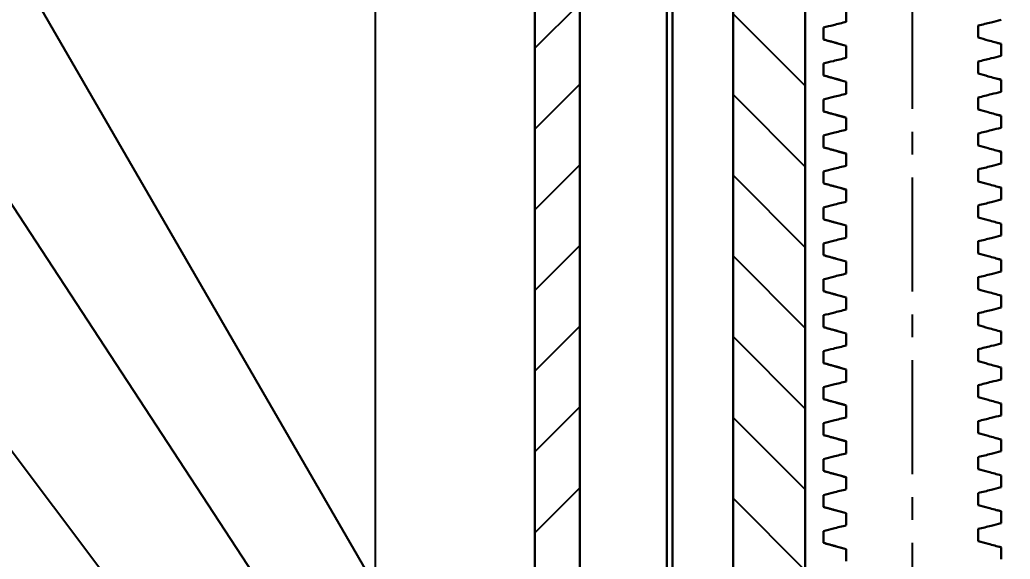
# Model space of a CAD drawing. Header units: millimetres. Extents: x 0 to 2406, y -938 to 757.
# Drawn here: x 474.7 to 529.8, y 324.3 to 354.3 of the extents above; entities that cross this region are included whole.
import ezdxf

# ---------------------------------------------------------------- set-up
doc = ezdxf.new("R2010")
doc.units = ezdxf.units.MM
doc.header["$PDSIZE"] = -1
doc.linetypes.add('CENTER', pattern=[10.16, 6.35, -1.27, 1.27, -1.27])
doc.layers.add('10', color=7, linetype='Continuous')
doc.styles.add('SLDTEXTSTYLE2', font='TXT', dxfattribs={"width": 0.7})
doc.dimstyles.new('SLDDIMSTYLE1', dxfattribs={"dimtxt": 3.5, "dimasz": 4.08, "dimexe": 0, "dimexo": 0.0625, "dimgap": 0.875, "dimtad": 2, "dimrnd": 1e-09, "dimzin": 4, "dimdsep": 46, "dimtxsty": 'SLDTEXTSTYLE2', "dimsah": 1, "dimcen": 0.09, "dimadec": 0, "dimazin": 1, "dimtfac": 1, "dimtofl": 0, "dimtmove": 0, "dimatfit": 3, "dimfxl": 1, "dimfrac": 2, "dimtolj": 1, "dimtzin": 12, "dimarcsym": 0})
doc.dimstyles.new('SLDDIMSTYLE4', dxfattribs={"dimtxt": 0.18, "dimasz": 4.08, "dimexe": 0, "dimexo": 0.0625, "dimgap": 0, "dimtad": 0, "dimtih": 1, "dimtoh": 1, "dimdec": 0, "dimrnd": 1e-09, "dimzin": 0, "dimdsep": 46, "dimtxsty": 'Standard', "dimsah": 1, "dimcen": 0.09, "dimadec": 0, "dimazin": 0, "dimtfac": 4.08, "dimtdec": 0, "dimtofl": 0, "dimtmove": 0, "dimatfit": 3, "dimfxl": 1, "dimfrac": 2, "dimtolj": 1, "dimtzin": 0, "dimarcsym": 0})

# ---------------------------------------------------------------- blocks, each defined once
blk = doc.blocks.new('_D_19')
at = {"layer": '10', "color": 0, "lineweight": -2, "transparency": 16777216}
for p, q in [((527.155, 452.338), (494.45, 452.338)), ((494.45, 252.518), (494.45, 448.258)), ((529.194, 248.438), (494.45, 248.438))]:
    blk.add_line(p, q, dxfattribs=at)
at = {"layer": '10', "color": 0, "transparency": 16777216}
for points in [[(493.77, 448.258), (495.13, 448.258), (494.45, 452.338)], [(493.77, 252.518), (495.13, 252.518), (494.45, 248.438)]]:
    blk.add_solid(points, dxfattribs=at)
at = {"layer": 'Defpoints', "color": 0, "transparency": 16777216}
for p in [(494.45, 452.338), (527.217, 452.338), (529.257, 248.438)]:
    blk.add_point(p, dxfattribs=at)
at = {"layer": '10', "color": 0, "lineweight": 25, "transparency": 16777216, "insert": (487.575, 364.827), "char_height": 3.5, "attachment_point": 2, "rotation": 90, "style": 'SLDTEXTSTYLE2'}
blk.add_mtext('\\A1;{\\Fgbenor|c134;\\H1.71429x;203.90}', dxfattribs=at)

msp = doc.modelspace()

# ---------------------------------------------------------------- hatches: boundary and pattern name
at = {"layer": '10', "linetype": 'Continuous', "lineweight": 25}
h = msp.add_hatch(dxfattribs=at)
h.set_pattern_fill('ANSI31', color=256, angle=90, style=0)
h.set_pattern_definition([(135, (92.2066, 0), (-2.245064, -2.245064), [])])
edge = h.paths.add_edge_path(flags=0)
edge.add_line((510.5149293, 257.438367), (516.3510332, 257.438367))
edge.add_line((516.3510332, 257.438367), (516.3510332, 272.938367))
edge.add_line((516.3510332, 272.938367), (518.363153, 272.938367))
edge.add_line((518.363153, 272.938367), (518.363153, 472.2881519))
edge.add_spline(control_points=[(518.363153, 472.2881519), (518.2791646, 472.3382116), (518.1951837, 472.3882838), (518.1112094, 472.438367)], knot_values=[0.013742572, 0.013742572, 0.013742572, 0.013742572, 0.0140322545, 0.0140322545, 0.0140322545, 0.0140322545], weights=[1, 1, 1, 1], degree=3, periodic=0)
edge.add_line((518.1112094, 472.438367), (518.1112094, 505.938367))
edge.add_spline(control_points=[(518.1112094, 505.938367), (517.6078459, 506.4380032), (517.1049141, 506.9380742), (516.6022034, 507.438367)], knot_values=[0.0187995827, 0.0187995827, 0.0187995827, 0.0187995827, 0.0209215817, 0.0209215817, 0.0209215817, 0.0209215817], weights=[1, 1, 1, 1], degree=3, periodic=0)
edge.add_line((516.6022034, 507.438367), (515.1463067, 507.438367))
edge.add_spline(control_points=[(515.1463067, 507.438367), (514.8787642, 507.171737), (514.6112612, 506.9050674), (514.3437889, 506.638367)], knot_values=[0.0262010486, 0.0262010486, 0.0262010486, 0.0262010486, 0.0273347172, 0.0273347172, 0.0273347172, 0.0273347172], weights=[1, 1, 1, 1], degree=3, periodic=0)
edge.add_line((514.3437889, 506.638367), (514.3437889, 275.438367))
edge.add_line((514.3437889, 275.438367), (510.5149293, 275.438367))
edge.add_line((510.5149293, 275.438367), (510.5149293, 257.438367))
h = msp.add_hatch(dxfattribs=at)
h.set_pattern_fill('ANSI31', color=256, style=0)
h.set_pattern_definition([(45, (92.2066, 0), (-2.245064, 2.245064), [])])
h.paths.add_polyline_path([(503.3149293, 248.438367), (505.8149293, 248.438367), (505.8149293, 468.438367), (504.1149293, 468.438367), (504.1149293, 466.438367), (503.3149293, 466.438367)], flags=0)

# ---------------------------------------------------------------- linework, layer by layer
at = {"color": 7, "linetype": 'Continuous', "lineweight": 30}
for p, q in [((514.3437889, 275.438367), (514.3437889, 506.638367)), ((518.363153, 272.938367), (518.363153, 472.2881519)), ((505.8149293, 248.438367), (505.8149293, 468.438367)), ((503.3149293, 248.438367), (503.3149293, 466.438367)), ((510.6649293, 275.438367), (510.6649293, 456.438367)), ((510.9649293, 275.438367), (510.9649293, 456.438367)), ((520.6425811, 354.8774424), (520.6425811, 354.2074424)), ((519.3729013, 353.2281506), (519.3729013, 353.8882312)), ((527.9872775, 353.3316349), (527.9872775, 354.0016349)), ((520.6425811, 352.8774424), (520.6425811, 352.2074424)), ((529.2569574, 352.9802904), (529.2569574, 352.3201674)), ((519.3729013, 351.2281802), (519.3729013, 351.8890155)), ((527.9872775, 351.3316349), (527.9872775, 352.0016349)), ((519.4776052, 351.2035319), (519.3729019, 351.2281799)), ((520.6425811, 350.8774424), (520.6425811, 350.2074424)), ((529.2569574, 350.9862604), (529.2569574, 350.3201735)), ((527.9872775, 349.3316349), (527.9872775, 350.0016349)), ((519.3729013, 349.2281467), (519.3729013, 349.8883436)), ((519.4842482, 349.2028398), (519.3729016, 349.2281466)), ((520.6425811, 348.8774424), (520.6425811, 348.2074424)), ((528.0730126, 349.307779), (527.9872775, 349.3324143)), ((529.2569574, 348.9803093), (529.2569574, 348.320048)), ((519.3729013, 347.2275043), (519.3729013, 347.8884413)), ((527.9872775, 347.3316349), (527.9872775, 348.0016349)), ((519.447304, 347.203995), (519.3728985, 347.2275054)), ((520.6425811, 346.8774424), (520.6425811, 346.2074424)), ((529.2569574, 346.9817996), (529.2569574, 346.3202363)), ((519.3729013, 345.2281874), (519.3729013, 345.8829533)), ((527.9872775, 345.3316349), (527.9872775, 346.0016349)), ((519.4555205, 345.2044912), (519.3729019, 345.2281871)), ((529.2569574, 344.9862597), (529.2569574, 344.3201735)), ((520.6425811, 344.8774424), (520.6425811, 344.2074424)), ((519.3729013, 343.2282455), (519.3729013, 343.8866669)), ((527.9872775, 343.3316349), (527.9872775, 344.0016349)), ((519.461244, 343.2036797), (519.3729025, 343.228245)), ((520.6425811, 342.8774424), (520.6425811, 342.2074424)), ((529.2569574, 342.9800113), (529.2569574, 342.3200759)), ((519.3729013, 341.2267795), (519.3729013, 341.8882619)), ((527.9872775, 341.3316349), (527.9872775, 342.0016349)), ((519.4410837, 341.2093985), (519.3728944, 341.2267824)), ((520.6425811, 340.8774424), (520.6425811, 340.2074424)), ((529.2569575, 340.9802495), (528.9556561, 341.0524413)), ((529.2569574, 340.9802496), (529.2569574, 340.320125)), ((527.9872775, 339.3316349), (527.9872775, 340.0016349)), ((519.3729013, 339.2282196), (519.3729013, 339.88828)), ((519.4646871, 339.204184), (519.3729022, 339.2282193)), ((529.2569574, 338.9802995), (529.2569574, 338.3201746)), ((520.6425811, 338.8774424), (520.6425811, 338.2074424)), ((519.3729013, 337.2279965), (519.3729013, 337.8883004)), ((527.9872775, 337.3316349), (527.9872775, 338.0016349)), ((520.6425811, 336.8774424), (520.6425811, 336.2074424)), ((529.2569574, 336.9797658), (529.2569574, 336.3199677)), ((519.3729013, 335.2285675), (519.3729013, 335.8873495)), ((527.9872775, 335.3316349), (527.9872775, 336.0016349)), ((519.4515485, 335.2039172), (519.3729035, 335.2285666)), ((520.6425811, 334.8774424), (520.6425811, 334.2074424)), ((529.2569574, 334.9803875), (529.2569574, 334.320198)), ((527.9872775, 333.3316349), (527.9872775, 334.0016349)), ((519.3729013, 333.2284682), (519.3729013, 333.8886143)), ((519.4468576, 333.2042833), (519.3729029, 333.2284675)), ((520.6425811, 332.8774424), (520.6425811, 332.2074424)), ((529.2569574, 332.9799961), (529.2569574, 332.3201637)), ((519.3729013, 331.2281156), (519.3729013, 331.8850768)), ((527.9872775, 331.3316349), (527.9872775, 332.0016349)), ((519.4595012, 331.2040716), (519.3729013, 331.2281156)), ((520.6425811, 330.8774424), (520.6425811, 330.2074424)), ((529.256958, 330.980304), (528.9567037, 331.0529808)), ((529.2569574, 330.9803043), (529.2569574, 330.3237915)), ((519.3729013, 329.2277943), (519.3729013, 329.886761)), ((527.9872775, 329.3316349), (527.9872775, 330.0016349)), ((519.4887456, 329.2024258), (519.3728998, 329.2277949)), ((529.2569641, 328.9819014), (529.1698789, 329.0041857)), ((529.2569574, 328.981904), (529.2569574, 328.3201624)), ((520.6425811, 328.8774424), (520.6425811, 328.2074424)), ((519.3729013, 327.2274665), (519.3729013, 327.8877536)), ((527.9872775, 327.3316349), (527.9872775, 328.0016349)), ((520.6425811, 326.8774424), (520.6425811, 326.2074424)), ((529.2569574, 326.9843663), (529.2569574, 326.3198543)), ((519.3729013, 325.2287651), (519.3729013, 325.8879267)), ((527.9872775, 325.3316349), (527.9872775, 326.0016349)), ((519.4539999, 325.203891), (519.3729045, 325.2287637)), ((520.6425811, 324.8774424), (520.6425811, 324.2074424)), ((529.2569574, 324.9802962), (529.2569574, 324.3223769))]:
    msp.add_line(p, q, dxfattribs=at)
for points, knots in [([(527.9872775, 354.0016349), (528.1071723, 354.0311638), (528.3469618, 354.0902215), (528.7702107, 354.1963027), (529.0734175, 354.2734267), (529.2569574, 354.3201121)], [0, 0, 0, 0, 0.2829851945, 0.5659701779, 1, 1, 1, 1]), ([(520.6425811, 354.2074424), (520.5227052, 354.177837), (520.2829534, 354.1186263), (519.8597056, 354.0123005), (519.5564768, 353.9350252), (519.3729013, 353.8882426)], [0, 0, 0, 0, 0.2829471771, 0.5658941508, 1, 1, 1, 1]), ([(519.3729013, 353.2281156), (519.4919795, 353.1954504), (519.730136, 353.1301201), (520.1534371, 353.0134969), (520.4574898, 352.9289252), (520.6425811, 352.8774424)], [0, 0, 0, 0, 0.2812230588, 0.5624461346, 1, 1, 1, 1]), ([(519.4483198, 353.2041725), (519.4416233, 353.2058834), (519.4096994, 353.2140399), (519.3891447, 353.2219219), (519.3729016, 353.2281504)], [0, 0, 0, 0, 0.2097655607, 1, 1, 1, 1]), ([(529.2569574, 352.9802391), (529.1378935, 353.0129567), (528.8997658, 353.0783918), (528.4764613, 353.1952444), (528.172399, 353.2800208), (527.9872775, 353.3316349)], [0, 0, 0, 0, 0.2811819363, 0.5623638912, 1, 1, 1, 1]), ([(519.446539, 353.2042674), (519.6630322, 353.1446391), (520.0621059, 353.0347229), (520.4603707, 352.9232297), (520.6425811, 352.8722203)], [0, 0, 0, 0, 0.5424893841, 1, 1, 1, 1]), ([(529.2569578, 352.9802901), (529.2564211, 352.9805131), (529.2139067, 352.998169), (529.1750783, 353.0166112), (529.0587194, 353.0349523), (529.0570342, 353.0352179)], [0, 0, 0, 0, 0.0124451887, 0.9856978035, 1, 1, 1, 1]), ([(520.6425811, 352.2074424), (520.5227052, 352.177837), (520.2829534, 352.1186263), (519.8597056, 352.0123005), (519.5564768, 351.9350252), (519.3729013, 351.8882426)], [0, 0, 0, 0, 0.2829471771, 0.5658941508, 1, 1, 1, 1]), ([(527.9872775, 352.0016349), (528.1071723, 352.0311638), (528.3469618, 352.0902215), (528.7702107, 352.1963027), (529.0734175, 352.2734267), (529.2569574, 352.3201121)], [0, 0, 0, 0, 0.2829851945, 0.5659701779, 1, 1, 1, 1]), ([(519.3729013, 351.2281156), (519.4919795, 351.1954504), (519.730136, 351.1301201), (520.1534371, 351.0134969), (520.4574898, 350.9289252), (520.6425811, 350.8774424)], [0, 0, 0, 0, 0.2812230588, 0.5624461346, 1, 1, 1, 1]), ([(519.446539, 351.2042674), (519.6630322, 351.1446391), (520.0621059, 351.0347229), (520.4603707, 350.9232297), (520.6425811, 350.8722203)], [0, 0, 0, 0, 0.54248938415, 1, 1, 1, 1]), ([(529.2569574, 350.9802391), (529.1378935, 351.0129567), (528.8997658, 351.0783918), (528.4764613, 351.1952444), (528.172399, 351.2800208), (527.9872775, 351.3316349)], [0, 0, 0, 0, 0.28118193634, 0.56236389122, 1, 1, 1, 1]), ([(529.2569861, 350.9862484), (529.2203262, 351.0031707), (529.1788987, 351.0222937), (529.0421387, 351.0414391), (529.0263998, 351.0436424)], [0, 0, 0, 0, 0.8849164874, 1, 1, 1, 1]), ([(520.6425811, 350.2074424), (520.5227052, 350.177837), (520.2829534, 350.1186263), (519.8597056, 350.0123005), (519.5564768, 349.9350252), (519.3729013, 349.8882426)], [0, 0, 0, 0, 0.2829471771, 0.5658941508, 1, 1, 1, 1]), ([(527.9872775, 350.0016349), (528.1071723, 350.0311638), (528.3469618, 350.0902215), (528.7702107, 350.1963027), (529.0734175, 350.2734267), (529.2569574, 350.3201121)], [0, 0, 0, 0, 0.2829851945, 0.5659701779, 1, 1, 1, 1]), ([(519.3729013, 349.2281156), (519.4919795, 349.1954504), (519.730136, 349.1301201), (520.1534371, 349.0134969), (520.4574898, 348.9289252), (520.6425811, 348.8774424)], [0, 0, 0, 0, 0.2812230588, 0.5624461346, 1, 1, 1, 1]), ([(519.446539, 349.2042674), (519.6630322, 349.1446391), (520.0621059, 349.0347229), (520.4603707, 348.9232297), (520.6425811, 348.8722203)], [0, 0, 0, 0, 0.5424893841, 1, 1, 1, 1]), ([(529.2569574, 348.9802391), (529.1378935, 349.0129567), (528.8997658, 349.0783918), (528.4764613, 349.1952444), (528.172399, 349.2800208), (527.9872775, 349.3316349)], [0, 0, 0, 0, 0.2811819363, 0.5623638912, 1, 1, 1, 1]), ([(529.256958, 348.9803091), (529.2032824, 349.0008023), (529.1403818, 349.0248177), (528.9787036, 349.0493483), (528.9549919, 349.0529459)], [0, 0, 0, 0, 0.8533398388, 1, 1, 1, 1]), ([(527.9872775, 348.0016349), (528.1071723, 348.0311638), (528.3469618, 348.0902215), (528.7702107, 348.1963027), (529.0734175, 348.2734267), (529.2569574, 348.3201121)], [0, 0, 0, 0, 0.2829851945, 0.5659701779, 1, 1, 1, 1]), ([(520.6425811, 348.2074424), (520.5227052, 348.177837), (520.2829534, 348.1186263), (519.8597056, 348.0123005), (519.5564768, 347.9350252), (519.3729013, 347.8882426)], [0, 0, 0, 0, 0.2829471771, 0.5658941508, 1, 1, 1, 1]), ([(519.3729013, 347.2281156), (519.4919795, 347.1954504), (519.730136, 347.1301201), (520.1534371, 347.0134969), (520.4574898, 346.9289252), (520.6425811, 346.8774424)], [0, 0, 0, 0, 0.2812230588, 0.5624461346, 1, 1, 1, 1]), ([(519.446539, 347.2042674), (519.6630322, 347.1446391), (520.0621059, 347.0347229), (520.4603707, 346.9232297), (520.6425811, 346.8722203)], [0, 0, 0, 0, 0.5424893849, 1, 1, 1, 1]), ([(529.2569574, 346.9802391), (529.1378935, 347.0129567), (528.8997658, 347.0783918), (528.4764613, 347.1952444), (528.172399, 347.2800208), (527.9872775, 347.3316349)], [0, 0, 0, 0, 0.2811819363, 0.5623638912, 1, 1, 1, 1]), ([(529.2569651, 346.9817963), (529.2508902, 346.984308), (529.2137866, 346.9996488), (529.1423129, 347.0151991), (529.0825414, 347.0282035)], [0, 0, 0, 0, 0.16372702899, 1, 1, 1, 1]), ([(520.6425811, 346.2074424), (520.5227052, 346.177837), (520.2829534, 346.1186263), (519.8597056, 346.0123005), (519.5564768, 345.9350252), (519.3729013, 345.8882426)], [0, 0, 0, 0, 0.2829471771, 0.5658941508, 1, 1, 1, 1]), ([(527.9872775, 346.0016349), (528.1071723, 346.0311638), (528.3469618, 346.0902215), (528.7702107, 346.1963027), (529.0734175, 346.2734267), (529.2569574, 346.3201121)], [0, 0, 0, 0, 0.2829851945, 0.5659701779, 1, 1, 1, 1]), ([(519.3729013, 345.2281156), (519.4919795, 345.1954504), (519.730136, 345.1301201), (520.1534371, 345.0134969), (520.4574898, 344.9289252), (520.6425811, 344.8774424)], [0, 0, 0, 0, 0.2812230588, 0.5624461346, 1, 1, 1, 1]), ([(519.446539, 345.2042674), (519.6630322, 345.1446391), (520.0621059, 345.0347229), (520.4603707, 344.9232297), (520.6425811, 344.8722203)], [0, 0, 0, 0, 0.5424893841, 1, 1, 1, 1]), ([(529.2569574, 344.9802391), (529.1378935, 345.0129567), (528.8997658, 345.0783918), (528.4764613, 345.1952444), (528.172399, 345.2800208), (527.9872775, 345.3316349)], [0, 0, 0, 0, 0.2811819363, 0.5623638912, 1, 1, 1, 1]), ([(529.2569861, 344.9862477), (529.2559963, 344.9866629), (529.2319843, 344.9967341), (529.1773998, 345.0068298), (529.1250654, 345.0165094)], [0, 0, 0, 0, 0.04122205522, 1, 1, 1, 1]), ([(520.6425811, 344.2074424), (520.5227052, 344.177837), (520.2829534, 344.1186263), (519.8597056, 344.0123005), (519.5564768, 343.9350252), (519.3729013, 343.8882426)], [0, 0, 0, 0, 0.2829471771, 0.5658941508, 1, 1, 1, 1]), ([(527.9872775, 344.0016349), (528.1071723, 344.0311638), (528.3469618, 344.0902215), (528.7702107, 344.1963027), (529.0734175, 344.2734267), (529.2569574, 344.3201121)], [0, 0, 0, 0, 0.2829851945, 0.5659701779, 1, 1, 1, 1]), ([(529.2569574, 342.9802391), (529.1378935, 343.0129567), (528.8997658, 343.0783918), (528.4764613, 343.1952444), (528.172399, 343.2800208), (527.9872775, 343.3316349)], [0, 0, 0, 0, 0.2811819363, 0.5623638912, 1, 1, 1, 1]), ([(519.3729013, 343.2281156), (519.4919795, 343.1954504), (519.730136, 343.1301201), (520.1534371, 343.0134969), (520.4574898, 342.9289252), (520.6425811, 342.8774424)], [0, 0, 0, 0, 0.2812230588, 0.5624461346, 1, 1, 1, 1]), ([(519.446539, 343.2042674), (519.6630322, 343.1446391), (520.0621059, 343.0347229), (520.4603707, 342.9232297), (520.6425811, 342.8722203)], [0, 0, 0, 0, 0.5424893841, 1, 1, 1, 1]), ([(520.6425811, 342.2074424), (520.5227052, 342.177837), (520.2829534, 342.1186263), (519.8597056, 342.0123005), (519.5564768, 341.9350252), (519.3729013, 341.8882426)], [0, 0, 0, 0, 0.2829471771, 0.5658941508, 1, 1, 1, 1]), ([(527.9872775, 342.0016349), (528.1071723, 342.0311638), (528.3469618, 342.0902215), (528.7702107, 342.1963027), (529.0734175, 342.2734267), (529.2569574, 342.3201121)], [0, 0, 0, 0, 0.2829851945, 0.5659701779, 1, 1, 1, 1]), ([(519.3729013, 341.2281156), (519.4919795, 341.1954504), (519.730136, 341.1301201), (520.1534371, 341.0134969), (520.4574898, 340.9289252), (520.6425811, 340.8774424)], [0, 0, 0, 0, 0.2812230588, 0.5624461346, 1, 1, 1, 1]), ([(519.446539, 341.2042674), (519.6630322, 341.1446391), (520.0621059, 341.0347229), (520.4603707, 340.9232297), (520.6425811, 340.8722203)], [0, 0, 0, 0, 0.5424893841, 1, 1, 1, 1]), ([(529.2569574, 340.9802391), (529.1378935, 341.0129567), (528.8997658, 341.0783918), (528.4764613, 341.1952444), (528.172399, 341.2800208), (527.9872775, 341.3316349)], [0, 0, 0, 0, 0.28118193634, 0.56236389122, 1, 1, 1, 1]), ([(520.6425811, 340.2074424), (520.5227052, 340.177837), (520.2829534, 340.1186263), (519.8597056, 340.0123005), (519.5564768, 339.9350252), (519.3729013, 339.8882426)], [0, 0, 0, 0, 0.2829471771, 0.5658941508, 1, 1, 1, 1]), ([(527.9872775, 340.0016349), (528.1071723, 340.0311638), (528.3469618, 340.0902215), (528.7702107, 340.1963027), (529.0734175, 340.2734267), (529.2569574, 340.3201121)], [0, 0, 0, 0, 0.2829851945, 0.5659701779, 1, 1, 1, 1]), ([(519.3729013, 339.2281156), (519.4919795, 339.1954504), (519.730136, 339.1301201), (520.1534371, 339.0134969), (520.4574898, 338.9289252), (520.6425811, 338.8774424)], [0, 0, 0, 0, 0.2812230588, 0.5624461346, 1, 1, 1, 1]), ([(519.446539, 339.2042674), (519.6630322, 339.1446391), (520.0621059, 339.0347229), (520.4603707, 338.9232297), (520.6425811, 338.8722203)], [0, 0, 0, 0, 0.5424893842, 1, 1, 1, 1]), ([(529.2569574, 338.9802391), (529.1378935, 339.0129567), (528.8997658, 339.0783918), (528.4764613, 339.1952444), (528.172399, 339.2800208), (527.9872775, 339.3316349)], [0, 0, 0, 0, 0.2811819363, 0.5623638912, 1, 1, 1, 1]), ([(520.6425811, 338.2074424), (520.5227052, 338.177837), (520.2829534, 338.1186263), (519.8597056, 338.0123005), (519.5564768, 337.9350252), (519.3729013, 337.8882426)], [0, 0, 0, 0, 0.2829471771, 0.5658941508, 1, 1, 1, 1]), ([(527.9872775, 338.0016349), (528.1071723, 338.0311638), (528.3469618, 338.0902215), (528.7702107, 338.1963027), (529.0734175, 338.2734267), (529.2569574, 338.3201121)], [0, 0, 0, 0, 0.2829851945, 0.5659701779, 1, 1, 1, 1]), ([(529.2569574, 336.9802391), (529.1378935, 337.0129567), (528.8997658, 337.0783918), (528.4764613, 337.1952444), (528.172399, 337.2800208), (527.9872775, 337.3316349)], [0, 0, 0, 0, 0.2811819363, 0.5623638912, 1, 1, 1, 1]), ([(519.4524065, 337.2038847), (519.4290964, 337.2099797), (519.3979425, 337.2181256), (519.377937, 337.2260115), (519.3729002, 337.2279969)], [0, 0, 0, 0, 0.74822677767, 1, 1, 1, 1]), ([(519.3729013, 337.2281156), (519.4919795, 337.1954504), (519.730136, 337.1301201), (520.1534371, 337.0134969), (520.4574898, 336.9289252), (520.6425811, 336.8774424)], [0, 0, 0, 0, 0.2812230588, 0.5624461346, 1, 1, 1, 1]), ([(519.446539, 337.2042674), (519.6630322, 337.1446391), (520.0621059, 337.0347229), (520.4603707, 336.9232297), (520.6425811, 336.8722203)], [0, 0, 0, 0, 0.5424893841, 1, 1, 1, 1]), ([(520.6425811, 336.2074424), (520.5227052, 336.177837), (520.2829534, 336.1186263), (519.8597056, 336.0123005), (519.5564768, 335.9350252), (519.3729013, 335.8882426)], [0, 0, 0, 0, 0.2829471771, 0.5658941508, 1, 1, 1, 1]), ([(527.9872775, 336.0016349), (528.1071723, 336.0311638), (528.3469618, 336.0902215), (528.7702107, 336.1963027), (529.0734175, 336.2734267), (529.2569574, 336.3201121)], [0, 0, 0, 0, 0.2829851945, 0.5659701779, 1, 1, 1, 1]), ([(519.3729013, 335.2281156), (519.4919795, 335.1954504), (519.730136, 335.1301201), (520.1534371, 335.0134969), (520.4574898, 334.9289252), (520.6425811, 334.8774424)], [0, 0, 0, 0, 0.2812230588, 0.5624461346, 1, 1, 1, 1]), ([(519.446539, 335.2042674), (519.6630322, 335.1446391), (520.0621059, 335.0347229), (520.4603707, 334.9232297), (520.6425811, 334.8722203)], [0, 0, 0, 0, 0.54248938475, 1, 1, 1, 1]), ([(529.2569574, 334.9802391), (529.1378935, 335.0129567), (528.8997658, 335.0783918), (528.4764613, 335.1952444), (528.172399, 335.2800208), (527.9872775, 335.3316349)], [0, 0, 0, 0, 0.2811819363, 0.5623638912, 1, 1, 1, 1]), ([(529.2569588, 334.9803869), (529.2479899, 334.9838458), (529.2085228, 334.9990667), (529.1546847, 335.0163664), (529.0776385, 335.0304999), (529.0672828, 335.0323996)], [0, 0, 0, 0, 0.2029024862, 0.8928630091, 1, 1, 1, 1]), ([(520.6425811, 334.2074424), (520.5227052, 334.177837), (520.2829534, 334.1186263), (519.8597056, 334.0123005), (519.5564768, 333.9350252), (519.3729013, 333.8882426)], [0, 0, 0, 0, 0.2829471771, 0.5658941508, 1, 1, 1, 1]), ([(527.9872775, 334.0016349), (528.1071723, 334.0311638), (528.3469618, 334.0902215), (528.7702107, 334.1963027), (529.0734175, 334.2734267), (529.2569574, 334.3201121)], [0, 0, 0, 0, 0.2829851945, 0.5659701779, 1, 1, 1, 1]), ([(519.3729013, 333.2281156), (519.4919795, 333.1954504), (519.730136, 333.1301201), (520.1534371, 333.0134969), (520.4574898, 332.9289252), (520.6425811, 332.8774424)], [0, 0, 0, 0, 0.2812230588, 0.5624461346, 1, 1, 1, 1]), ([(519.446539, 333.2042674), (519.6630322, 333.1446391), (520.0621059, 333.0347229), (520.4603707, 332.9232297), (520.6425811, 332.8722203)], [0, 0, 0, 0, 0.5424893846, 1, 1, 1, 1]), ([(529.2569574, 332.9802391), (529.1378935, 333.0129567), (528.8997658, 333.0783918), (528.4764613, 333.1952444), (528.172399, 333.2800208), (527.9872775, 333.3316349)], [0, 0, 0, 0, 0.2811819363, 0.5623638912, 1, 1, 1, 1]), ([(527.9872775, 332.0016349), (528.1071723, 332.0311638), (528.3469618, 332.0902215), (528.7702107, 332.1963027), (529.0734175, 332.2734267), (529.2569574, 332.3201121)], [0, 0, 0, 0, 0.2829851945, 0.5659701779, 1, 1, 1, 1]), ([(520.6425811, 332.2074424), (520.5227052, 332.177837), (520.2829534, 332.1186263), (519.8597056, 332.0123005), (519.5564768, 331.9350252), (519.3729013, 331.8882426)], [0, 0, 0, 0, 0.2829471771, 0.5658941508, 1, 1, 1, 1]), ([(519.3729013, 331.2281156), (519.4919795, 331.1954504), (519.730136, 331.1301201), (520.1534371, 331.0134969), (520.4574898, 330.9289252), (520.6425811, 330.8774424)], [0, 0, 0, 0, 0.2812230588, 0.5624461346, 1, 1, 1, 1]), ([(519.446539, 331.2042674), (519.6630322, 331.1446391), (520.0621059, 331.0347229), (520.4603707, 330.9232297), (520.6425811, 330.8722203)], [0, 0, 0, 0, 0.54248938414, 1, 1, 1, 1]), ([(529.2569574, 330.9802391), (529.1378935, 331.0129567), (528.8997658, 331.0783918), (528.4764613, 331.1952444), (528.172399, 331.2800208), (527.9872775, 331.3316349)], [0, 0, 0, 0, 0.2811819363, 0.5623638912, 1, 1, 1, 1]), ([(520.6425811, 330.2074424), (520.5227052, 330.177837), (520.2829534, 330.1186263), (519.8597056, 330.0123005), (519.5564768, 329.9350252), (519.3729013, 329.8882426)], [0, 0, 0, 0, 0.2829471771, 0.5658941508, 1, 1, 1, 1]), ([(527.9872775, 330.0016349), (528.1071723, 330.0311638), (528.3469618, 330.0902215), (528.7702107, 330.1963027), (529.0734175, 330.2734267), (529.2569574, 330.3201121)], [0, 0, 0, 0, 0.2829851945, 0.5659701779, 1, 1, 1, 1]), ([(519.3729013, 329.2281156), (519.4919795, 329.1954504), (519.730136, 329.1301201), (520.1534371, 329.0134969), (520.4574898, 328.9289252), (520.6425811, 328.8774424)], [0, 0, 0, 0, 0.2812230588, 0.5624461346, 1, 1, 1, 1]), ([(519.446539, 329.2042674), (519.6630322, 329.1446391), (520.0621059, 329.0347229), (520.4603707, 328.9232297), (520.6425811, 328.8722203)], [0, 0, 0, 0, 0.5424893841, 1, 1, 1, 1]), ([(529.2569574, 328.9802391), (529.1378935, 329.0129567), (528.8997658, 329.0783918), (528.4764613, 329.1952444), (528.172399, 329.2800208), (527.9872775, 329.3316349)], [0, 0, 0, 0, 0.2811819363, 0.5623638912, 1, 1, 1, 1]), ([(520.6425811, 328.2074424), (520.5227052, 328.177837), (520.2829534, 328.1186263), (519.8597056, 328.0123005), (519.5564768, 327.9350252), (519.3729013, 327.8882426)], [0, 0, 0, 0, 0.2829471771, 0.5658941508, 1, 1, 1, 1]), ([(527.9872775, 328.0016349), (528.1071723, 328.0311638), (528.3469618, 328.0902215), (528.7702107, 328.1963027), (529.0734175, 328.2734267), (529.2569574, 328.3201121)], [0, 0, 0, 0, 0.2829851945, 0.5659701779, 1, 1, 1, 1]), ([(529.2569574, 326.9802391), (529.1378935, 327.0129567), (528.8997658, 327.0783918), (528.4764613, 327.1952444), (528.172399, 327.2800208), (527.9872775, 327.3316349)], [0, 0, 0, 0, 0.28118193634, 0.56236389122, 1, 1, 1, 1]), ([(519.4688894, 327.2027848), (519.4487566, 327.2062422), (519.3990373, 327.2147803), (519.3826499, 327.2227344), (519.3728983, 327.2274677)], [0, 0, 0, 0, 0.4049293852, 1, 1, 1, 1]), ([(519.3729013, 327.2281156), (519.4919795, 327.1954504), (519.730136, 327.1301201), (520.1534371, 327.0134969), (520.4574898, 326.9289252), (520.6425811, 326.8774424)], [0, 0, 0, 0, 0.2812230588, 0.5624461346, 1, 1, 1, 1]), ([(519.4465391, 327.2042674), (519.6630323, 327.1446391), (520.0621059, 327.0347229), (520.4603708, 326.9232297), (520.6425811, 326.8722203)], [0, 0, 0, 0, 0.5424894405, 1, 1, 1, 1]), ([(529.2569766, 326.9843584), (529.2148448, 327.0018247), (529.1696823, 327.0205476), (529.0458604, 327.0393163), (529.037551, 327.0405758)], [0, 0, 0, 0, 0.93289248428, 1, 1, 1, 1]), ([(527.9872775, 326.0016349), (528.1071723, 326.0311638), (528.3469618, 326.0902215), (528.7702107, 326.1963027), (529.0734175, 326.2734267), (529.2569574, 326.3201121)], [0, 0, 0, 0, 0.2829851945, 0.5659701779, 1, 1, 1, 1]), ([(520.6425811, 326.2074424), (520.5227052, 326.177837), (520.2829534, 326.1186263), (519.8597056, 326.0123005), (519.5564768, 325.9350252), (519.3729013, 325.8882426)], [0, 0, 0, 0, 0.2829471771, 0.5658941508, 1, 1, 1, 1]), ([(519.3729013, 325.2281156), (519.4919795, 325.1954504), (519.730136, 325.1301201), (520.1534371, 325.0134969), (520.4574898, 324.9289252), (520.6425811, 324.8774424)], [0, 0, 0, 0, 0.2812230588, 0.5624461346, 1, 1, 1, 1]), ([(519.446539, 325.2042674), (519.6630322, 325.1446391), (520.0621059, 325.0347229), (520.4603707, 324.9232297), (520.6425811, 324.8722203)], [0, 0, 0, 0, 0.5424893849, 1, 1, 1, 1]), ([(529.2569574, 324.9802391), (529.1378935, 325.0129567), (528.8997658, 325.0783918), (528.4764613, 325.1952444), (528.172399, 325.2800208), (527.9872775, 325.3316349)], [0, 0, 0, 0, 0.2811819363, 0.5623638912, 1, 1, 1, 1]), ([(529.2569579, 324.980296), (529.2499701, 324.9832174), (529.2245338, 324.9938516), (529.1745497, 325.0048754), (529.1382971, 325.0128707)], [0, 0, 0, 0, 0.2747170962, 1, 1, 1, 1])]:
    msp.add_open_spline(points, degree=3, knots=knots, dxfattribs=at)
at = {"layer": '10', "linetype": 'CENTER', "lineweight": 25}
msp.add_line((524.3149293, 528.438367), (524.3149293, 216.4814428), dxfattribs=at)

# ---------------------------------------------------------------- dimensions: what is measured, and where the dimension line sits
at = {"layer": '10', "lineweight": 25}
dim = msp.add_linear_dim(base=(494.4498369, 452.338367), p1=(529.2569574, 248.438367), p2=(527.2172803, 452.338367), angle=90, text='{\\Fgbenor|c134;\\H1.71429x;<>}', dimstyle='SLDDIMSTYLE1', dxfattribs=at)
dim.commit()
dim.dimension.update_dxf_attribs({"geometry": '_D_19', "text_midpoint": (494.4498369, 364.8274452), "dimtype": 160})

# ---------------------------------------------------------------- leaders
at = {"layer": '10'}
for points in [[(546.1520353, 233.438367), (425.8557216, 441.3509061)], [(540.6789613, 242.538367), (425.8557216, 417.8747941)], [(511.8389683, 280.438367), (425.8557216, 394.398682)], [(541.4030225, 238.9909209), (425.8557216, 371.0049423)]]:
    msp.add_leader(points, dimstyle='SLDDIMSTYLE4', dxfattribs=at)
at = {"layer": '10', "lineweight": 25}
msp.add_leader([(541.2196668, 238.438367), (425.8557216, 347.5288303)], dimstyle='SLDDIMSTYLE4', dxfattribs=at)

doc.saveas('drawing.dxf')
